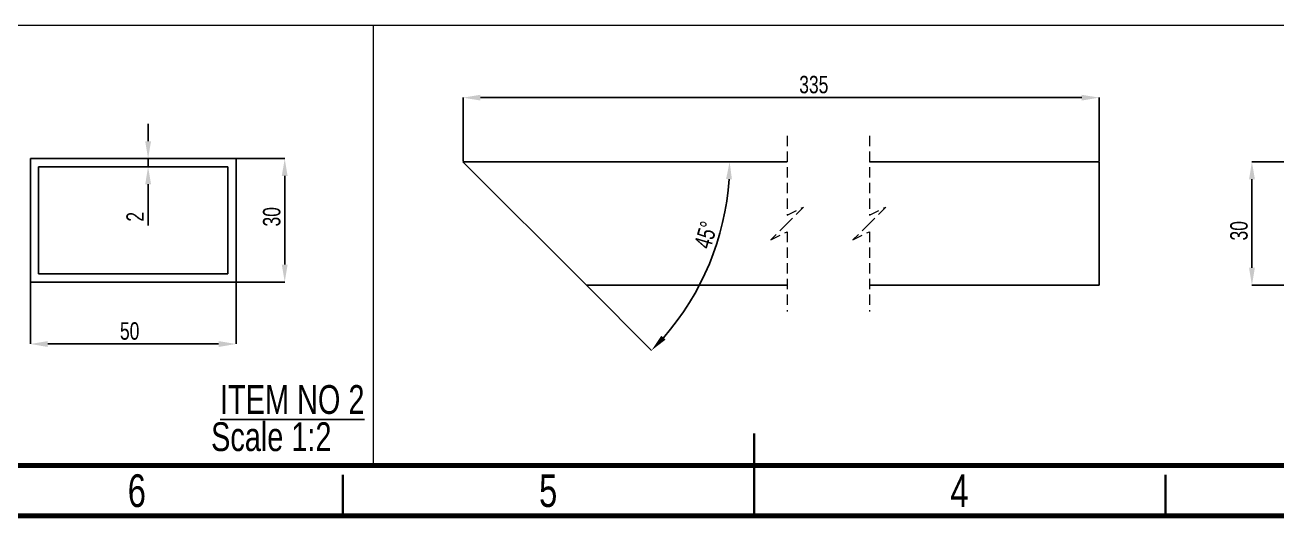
# Model space of a CAD drawing. Header units: millimetres. Extents: x 41 to 1868, y -696 to 319.
# Drawn here: x 1552.6 to 1704.8, y 28.4 to 88 of the extents above; entities that cross this region are included whole.
import ezdxf

# ---------------------------------------------------------------- set-up
doc = ezdxf.new("R2010")
doc.units = ezdxf.units.MM
doc.header["$PDSIZE"] = -1
doc.linetypes.add('HIDDEN', pattern=[1.905, 1.27, -0.635])
doc.layers.add('FORMAT', color=7, linetype='Continuous')
doc.styles.add('SLDTEXTSTYLE0', font='TXT', dxfattribs={"width": 0.75})
doc.dimstyles.new('SLDDIMSTYLE14', dxfattribs={"dimtxt": 2.116667, "dimasz": 2.116667, "dimexe": 0, "dimexo": 0.625, "dimgap": 0.529167, "dimtad": 1, "dimdec": 0, "dimlfac": 2, "dimrnd": 1e-09, "dimzin": 12, "dimtxsty": 'SLDTEXTSTYLE0', "dimsah": 1, "dimcen": 2.5, "dimazin": 3, "dimtfac": 1, "dimtdec": 0, "dimtmove": 0, "dimatfit": 3, "dimfrac": 2, "dimtzin": 12})
doc.dimstyles.new('SLDDIMSTYLE15', dxfattribs={"dimtxt": 2.116667, "dimasz": 2.116667, "dimexe": 0, "dimexo": 0.625, "dimgap": 0.529167, "dimtad": 1, "dimlfac": 2, "dimzin": 12, "dimtxsty": 'SLDTEXTSTYLE0', "dimsah": 1, "dimcen": 2.5, "dimazin": 3, "dimtfac": 1, "dimtmove": 0, "dimatfit": 3, "dimfrac": 2, "dimtzin": 12})
doc.dimstyles.new('SLDDIMSTYLE16', dxfattribs={"dimtxt": 2.116667, "dimasz": 2.116667, "dimexe": 0, "dimexo": 0.625, "dimgap": 0.529167, "dimtad": 1, "dimdec": 0, "dimlfac": 2, "dimrnd": 1e-09, "dimzin": 12, "dimtxsty": 'SLDTEXTSTYLE0', "dimsah": 1, "dimcen": 2.5, "dimazin": 3, "dimtfac": 1, "dimtdec": 0, "dimtmove": 0, "dimatfit": 0, "dimfrac": 2, "dimtzin": 12})

# ---------------------------------------------------------------- blocks, each defined once
blk = doc.blocks.new('SW_NOTE_0_22')
at = {"layer": 'FORMAT', "color": 0, "char_height": 3.5, "attachment_point": 2, "style": 'SLDTEXTSTYLE0'}
for s, insert in [('\\LITEM NO 2', (13.62, 4.51)), ('Scale 1:2', (11.07, -0.01))]:
    blk.add_mtext(s, dxfattribs=dict(at, insert=insert))
blk = doc.blocks.new('*D792')
at = {"layer": 'Defpoints', "color": 0}
for p in [(1683.15, 79.21), (1605.83, 71.41), (1683.15, 71.41)]:
    blk.add_point(p, dxfattribs=at)
at = {"layer": 'FORMAT', "color": 0, "lineweight": -2}
for p, q in [((1605.83, 71.47), (1605.83, 79.21)), ((1607.94, 79.21), (1681.04, 79.21)), ((1683.15, 71.47), (1683.15, 79.21))]:
    blk.add_line(p, q, dxfattribs=at)
at = {"layer": 'FORMAT', "color": 0}
for points in [[(1607.94, 79.56), (1607.94, 78.86), (1605.83, 79.21)], [(1681.04, 79.56), (1681.04, 78.86), (1683.15, 79.21)]]:
    blk.add_solid(points, dxfattribs=at)
at = {"layer": 'FORMAT', "color": 0, "insert": (1648.47, 81.86), "char_height": 2.117, "attachment_point": 2, "style": 'SLDTEXTSTYLE0'}
blk.add_mtext('\\A1;335', dxfattribs=at)
blk = doc.blocks.new('*D793')
at = {"layer": 'Defpoints', "color": 0}
for p in [(1605.83, 71.41), (1605.83, 71.41), (1683.15, 71.41), (1620.83, 56.41), (1633.89, 55.21)]:
    blk.add_point(p, dxfattribs=at)
at = {"layer": 'FORMAT', "color": 0, "lineweight": -2}
blk.add_line((1620.87, 56.37), (1628.74, 48.49), dxfattribs=at)
blk.add_arc((1605.83, 71.41), 32.41, 318.7426, 356.2574, dxfattribs=at)
at = {"layer": 'FORMAT', "color": 0}
for points in [[(1637.81, 69.31), (1638.52, 69.28), (1638.24, 71.41)], [(1630.45, 49.8), (1629.93, 50.28), (1628.74, 48.49)]]:
    blk.add_solid(points, dxfattribs=at)
at = {"layer": 'FORMAT', "color": 0, "insert": (1633.88, 61.28), "char_height": 2.117, "attachment_point": 1, "rotation": 73.7122, "style": 'SLDTEXTSTYLE0'}
blk.add_mtext('\\A1;45°', dxfattribs=at)
blk = doc.blocks.new('*D794')
at = {"layer": 'Defpoints', "color": 0}
for p in [(1553.24, 56.8), (1578.24, 56.8), (1553.24, 49.27)]:
    blk.add_point(p, dxfattribs=at)
at = {"layer": 'FORMAT', "color": 0, "lineweight": -2}
for p, q in [((1553.24, 56.74), (1553.24, 49.27)), ((1578.24, 56.74), (1578.24, 49.27)), ((1576.12, 49.27), (1555.35, 49.27))]:
    blk.add_line(p, q, dxfattribs=at)
at = {"layer": 'FORMAT', "color": 0}
for points in [[(1555.35, 49.62), (1555.35, 48.91), (1553.24, 49.27)], [(1576.12, 49.62), (1576.12, 48.91), (1578.24, 49.27)]]:
    blk.add_solid(points, dxfattribs=at)
at = {"layer": 'FORMAT', "color": 0, "insert": (1565.31, 51.91), "char_height": 2.117, "attachment_point": 2, "style": 'SLDTEXTSTYLE0'}
blk.add_mtext('\\A1;50', dxfattribs=at)
blk = doc.blocks.new('*D795')
at = {"layer": 'Defpoints', "color": 0}
for p in [(1578.24, 71.8), (1578.24, 56.8), (1584.16, 56.8)]:
    blk.add_point(p, dxfattribs=at)
at = {"layer": 'FORMAT', "color": 0, "lineweight": -2}
for p, q in [((1578.3, 71.8), (1584.16, 71.8)), ((1584.16, 69.69), (1584.16, 58.92)), ((1578.3, 56.8), (1584.16, 56.8))]:
    blk.add_line(p, q, dxfattribs=at)
at = {"layer": 'FORMAT', "color": 0}
for points in [[(1583.8, 69.69), (1584.51, 69.69), (1584.16, 71.8)], [(1583.8, 58.92), (1584.51, 58.92), (1584.16, 56.8)]]:
    blk.add_solid(points, dxfattribs=at)
at = {"layer": 'FORMAT', "color": 0, "insert": (1581.51, 64.73), "char_height": 2.117, "attachment_point": 2, "rotation": 90, "style": 'SLDTEXTSTYLE0'}
blk.add_mtext('\\A1;30', dxfattribs=at)
blk = doc.blocks.new('*D796')
at = {"layer": 'Defpoints', "color": 0}
for p in [(1567.55, 71.8), (1578.24, 71.8), (1577.24, 70.8)]:
    blk.add_point(p, dxfattribs=at)
at = {"layer": 'FORMAT', "color": 0, "lineweight": -2}
for p, q in [((1567.55, 73.92), (1567.55, 76.04)), ((1578.17, 71.8), (1567.55, 71.8)), ((1567.55, 71.8), (1567.55, 70.8)), ((1577.17, 70.8), (1567.55, 70.8)), ((1567.55, 68.69), (1567.55, 63.67))]:
    blk.add_line(p, q, dxfattribs=at)
at = {"layer": 'FORMAT', "color": 0}
for points in [[(1567.2, 73.92), (1567.91, 73.92), (1567.55, 71.8)], [(1567.2, 68.69), (1567.91, 68.69), (1567.55, 70.8)]]:
    blk.add_solid(points, dxfattribs=at)
at = {"layer": 'FORMAT', "color": 0, "insert": (1564.91, 64.73), "char_height": 2.117, "attachment_point": 2, "rotation": 90, "style": 'SLDTEXTSTYLE0'}
blk.add_mtext('\\A1;2', dxfattribs=at)
blk = doc.blocks.new('*D798')
at = {"layer": 'Defpoints', "color": 0}
for p in [(1701.73, 71.41), (1707.08, 71.41), (1707.08, 56.41)]:
    blk.add_point(p, dxfattribs=at)
at = {"layer": 'FORMAT', "color": 0, "lineweight": -2}
for p, q in [((1707.02, 71.41), (1701.73, 71.41)), ((1701.73, 58.53), (1701.73, 69.29)), ((1707.02, 56.41), (1701.73, 56.41))]:
    blk.add_line(p, q, dxfattribs=at)
at = {"layer": 'FORMAT', "color": 0}
for points in [[(1701.38, 69.29), (1702.09, 69.29), (1701.73, 71.41)], [(1701.38, 58.53), (1702.09, 58.53), (1701.73, 56.41)]]:
    blk.add_solid(points, dxfattribs=at)
at = {"layer": 'FORMAT', "color": 0, "insert": (1699.09, 63.03), "char_height": 2.117, "attachment_point": 2, "rotation": 90, "style": 'SLDTEXTSTYLE0'}
blk.add_mtext('\\A1;30', dxfattribs=at)

msp = doc.modelspace()

# ---------------------------------------------------------------- linework, layer by layer
at = {"color": 7, "linetype": 'Continuous', "lineweight": 18}
for p, q in [((1445.8052, 88.0339), (1743.9902, 88.0339)), ((1594.8977, 88.0339), (1594.8977, 34.4247))]:
    msp.add_line(p, q, dxfattribs=at)
at = {"color": 7, "linetype": 'HIDDEN', "lineweight": 18}
for p, q in [((1645.2319, 74.5853), (1645.2319, 64.9103)), ((1655.2319, 74.5853), (1655.2319, 64.9103)), ((1645.2319, 64.9103), (1647.2319, 65.9103)), ((1647.2319, 65.9103), (1645.2319, 63.9103)), ((1655.2319, 64.9103), (1657.2319, 65.9103)), ((1657.2319, 65.9103), (1655.2319, 63.9103)), ((1645.2319, 63.9103), (1643.2319, 61.9103)), ((1643.2319, 61.9103), (1645.2319, 62.9103)), ((1645.2319, 62.9103), (1645.2319, 53.2353)), ((1655.2319, 63.9103), (1653.2319, 61.9103)), ((1653.2319, 61.9103), (1655.2319, 62.9103)), ((1655.2319, 62.9103), (1655.2319, 53.2353))]:
    msp.add_line(p, q, dxfattribs=at)
at = {"color": 7, "linetype": 'Continuous', "lineweight": 25}
for p, q in [((1553.2356, 56.8044), (1553.2356, 71.8044)), ((1553.2356, 71.8044), (1578.2356, 71.8044)), ((1578.2356, 71.8044), (1578.2356, 56.8044)), ((1554.2356, 57.8044), (1554.2356, 70.8044)), ((1554.2356, 70.8044), (1577.2356, 70.8044)), ((1577.2356, 70.8044), (1577.2356, 57.8044)), ((1605.8258, 71.4103), (1620.8258, 56.4103)), ((1605.8258, 71.4103), (1645.2319, 71.4103)), ((1655.2319, 71.4103), (1683.1523, 71.4103)), ((1683.1523, 56.4103), (1683.1523, 71.4103)), ((1578.2356, 56.8044), (1553.2356, 56.8044)), ((1577.2356, 57.8044), (1554.2356, 57.8044)), ((1620.8258, 56.4103), (1645.2319, 56.4103)), ((1655.2319, 56.4103), (1683.1523, 56.4103))]:
    msp.add_line(p, q, dxfattribs=at)
at = {"color": 7, "linetype": 'Continuous', "lineweight": 35}
for p, q in [((1641.2235, 28.3709), (1641.2235, 38.3729)), ((1591.2235, 33.3719), (1591.2235, 28.3719)), ((1641.2235, 33.3719), (1641.2235, 28.3719)), ((1691.2235, 33.3719), (1691.2235, 28.3719))]:
    msp.add_line(p, q, dxfattribs=at)
at = {"color": 7, "linetype": 'Continuous', "lineweight": 70}
for p, q in [((1835.626, 34.5054), (1446.2235, 34.5054)), ((1841.2235, 28.3719), (1441.2235, 28.3719))]:
    msp.add_line(p, q, dxfattribs=at)

# ---------------------------------------------------------------- block references
at = {"layer": 'FORMAT'}
msp.add_blockref('SW_NOTE_0_22', (1571.4557, 39.7654), dxfattribs=at)

# ---------------------------------------------------------------- texts
at = {"color": 7, "linetype": 'Continuous', "lineweight": 0, "char_height": 3.9688, "attachment_point": 2, "style": 'SLDTEXTSTYLE0'}
for s, insert in [('6', (1566.1836, 33.432)), ('5', (1616.1836, 33.432)), ('4', (1666.1836, 33.432))]:
    msp.add_mtext(s, dxfattribs=dict(at, insert=insert))

# ---------------------------------------------------------------- dimensions: what is measured, and where the dimension line sits
at = {"layer": 'FORMAT'}
dim = msp.add_linear_dim(base=(1683.1523, 79.2111), p1=(1605.8258, 71.4103), p2=(1683.1523, 71.4103), text='335', dimstyle='SLDDIMSTYLE14', dxfattribs=at)
dim.commit()
dim.dimension.update_dxf_attribs({"geometry": '*D792', "text_midpoint": (1648.4731, 79.2111), "dimtype": 160})
for base, p1, p2, dimstyle, picture, middle in [((1567.5536, 71.8044), (1577.2356, 70.8044), (1578.2356, 71.8044), 'SLDDIMSTYLE16', '*D796', (1567.5536, 64.7278)), ((1584.1574, 56.8044), (1578.2356, 71.8044), (1578.2356, 56.8044), 'SLDDIMSTYLE14', '*D795', (1584.1574, 64.7278)), ((1701.7342, 71.4103), (1707.0849, 56.4103), (1707.0849, 71.4103), 'SLDDIMSTYLE14', '*D798', (1701.7342, 63.0281))]:
    dim = msp.add_linear_dim(base=base, p1=p1, p2=p2, angle=90, dimstyle=dimstyle, dxfattribs=at)
    dim.commit()
    dim.dimension.update_dxf_attribs({"geometry": picture, "text_midpoint": middle, "dimtype": 160})
dim = msp.add_angular_dim_2l(base=(1633.894, 55.2051), line1=((1620.8258, 56.4103), (1605.8258, 71.4103)), line2=((1683.1523, 71.4103), (1605.8258, 71.4103)), dimstyle='SLDDIMSTYLE15', dxfattribs=at)
dim.commit()
dim.dimension.update_dxf_attribs({"geometry": '*D793', "text_midpoint": (1636.9354, 62.3204), "dimtype": 162})
dim = msp.add_linear_dim(base=(1553.2356, 49.2668), p1=(1578.2356, 56.8044), p2=(1553.2356, 56.8044), dimstyle='SLDDIMSTYLE14', dxfattribs=at)
dim.commit()
dim.dimension.update_dxf_attribs({"geometry": '*D794', "text_midpoint": (1565.3093, 49.2668), "dimtype": 160})

doc.saveas('drawing.dxf')
